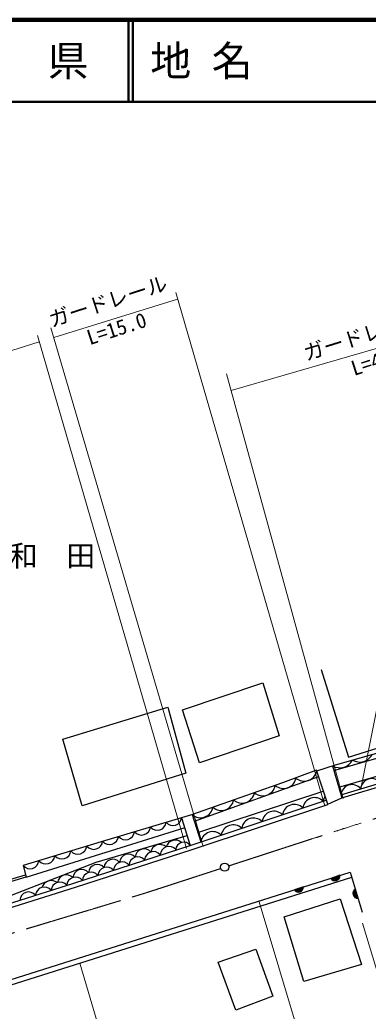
# Model space of a CAD drawing. Units: millimetres, scale not verified. Extents: x 40000 to 680000, y 20000 to 380000.
# Drawn here: x 354481 to 396954, y 259285 to 380000 of the extents above; entities that cross this region are included whole.
import ezdxf
from ezdxf.enums import TextEntityAlignment as Align

# ---------------------------------------------------------------- set-up
doc = ezdxf.new("R2010")
doc.units = ezdxf.units.MM
doc.header["$LTSCALE"] = 1000
doc.linetypes.add('CHAIN', pattern=[18.5, 12, -1.5, 3.5, -1.5])
for name, color, linetype, lineweight in [('M-BGD', 7, 'Continuous', 25), ('M-BMK', 2, 'CHAIN', 13), ('M-BMK-SRVR', 3, 'Continuous', 25), ('M-STR-HTXT', 7, 'Continuous', 13), ('M-STR-STRC', 7, 'Continuous', 25), ('M-TTL', 2, 'Continuous', 140), ('M-TTL-LINE', 7, 'Continuous', 50)]:
    doc.layers.add(name, color=color, linetype=linetype, lineweight=lineweight)
doc.layers.add('M-BMK-HTXT', color=7, linetype='Continuous')
doc.layers.add('M-TTL-TXT', color=7, linetype='Continuous')
doc.styles.add('ＭＳ ゴシック', font='')
doc.styles.get('ＭＳ ゴシック').set_extended_font_data('MS Gothic')

msp = doc.modelspace()

# ---------------------------------------------------------------- hatches: boundary and pattern name
at = {"layer": 'M-BGD'}
for points in [[(392399, 275450, 0.79803), (393493, 275827)], [(387960, 274063, 0.79803), (389054, 274440)], [(395397, 274136, 0.79803), (395716, 273023)]]:
    msp.add_hatch(color=256, dxfattribs=at).paths.add_polyline_path(points)

# ---------------------------------------------------------------- linework, layer by layer
for p, q in [((391221, 300874), (394548, 290233)), ((392777, 288602), (431697, 299704)), ((392950, 289268), (431735, 300339)), ((394548, 290233), (427529, 300399)), ((374336, 295963), (384098, 299271)), ((384098, 299271), (386084, 292820)), ((393357, 286572), (431592, 297550)), ((393635, 285631), (431572, 297127)), ((376404, 289511), (374336, 295963)), ((393747, 285243), (431550, 296673)), ((386084, 292820), (376404, 289511)), ((390664, 288631), (386515, 287104)), ((392020, 284484), (390664, 288631)), ((390681, 288556), (392950, 289268)), ((392615, 289163), (393747, 285243)), ((375759, 282415), (390945, 287865)), ((386515, 287104), (375419, 283194)), ((375262, 279467), (391832, 284965)), ((376174, 281028), (391481, 286086)), ((392020, 284484), (393747, 285243)), ((375479, 278967), (392049, 284465)), ((374193, 282831), (364410, 279921)), ((375419, 283194), (374193, 282831)), ((374193, 282831), (375262, 279467)), ((375500, 283223), (376558, 279897)), ((355259, 275613), (374659, 281643)), ((363774, 277409), (374879, 280693)), ((364410, 279921), (354874, 277016)), ((361048, 274876), (375262, 279467)), ((361265, 274375), (375479, 278967)), ((351757, 272744), (363774, 277409)), ((354874, 277016), (355259, 275613)), ((329233, 268111), (355182, 275893)), ((329629, 267988), (355251, 275645)), ((336907, 257948), (394770, 276218)), ((337104, 257339), (394968, 275609)), ((393493, 275827), (392399, 275450)), ((394770, 276218), (396206, 271321)), ((352049, 272044), (361048, 274876)), ((352266, 271543), (361265, 274375)), ((389054, 274440), (387960, 274063)), ((395716, 273023), (395397, 274136)), ((386705, 270760), (393554, 272959)), ((393554, 272959), (396130, 264982)), ((389093, 262909), (386705, 270760)), ((378679, 265265), (383240, 266825)), ((383240, 266825), (385321, 261106)), ((380800, 259426), (378679, 265265)), ((396130, 264982), (389093, 262909)), ((385321, 261106), (380800, 259426))]:
    msp.add_line(p, q, dxfattribs=at)
msp.add_lwpolyline([(359729, 292395), (372540, 296286), (374729, 288261), (362080, 284289)], close=True, dxfattribs=at)
for centre, radius, start, end in [((393492, 290657), 1733, 239.58911, 332.42356), ((395906, 291350), 1733, 239.58911, 332.42356), ((389165, 288828), 1541, 228.86417, 349.84921), ((386635, 287939), 1541, 228.86417, 349.84921), ((397380, 286260), 1346, 37.96447, 175.75731), ((384104, 287050), 1541, 228.86417, 349.84921), ((394977, 285532), 1346, 37.96447, 175.75731), ((379044, 285272), 1541, 228.86417, 349.84921), ((381574, 286161), 1541, 228.86417, 349.84921), ((390439, 283818), 1470, 45.42339, 171.42441), ((392924, 284646), 1470, 147.60681, 171.42441), ((376514, 284383), 1541, 228.86417, 349.84921), ((387953, 282990), 1470, 45.42339, 171.42441), ((373161, 282910), 1035, 217.49855, 355.63255), ((382982, 281334), 1470, 45.42339, 171.42441), ((385468, 282162), 1470, 45.42339, 171.42441), ((369305, 281836), 1103, 220.05312, 354.30194), ((371245, 282413), 1103, 220.05312, 354.30194), ((380497, 280506), 1470, 45.42339, 171.42441), ((365425, 280682), 1103, 220.05312, 354.30194), ((367365, 281259), 1103, 220.05312, 354.30194), ((373434, 278984), 1140, 47.39407, 164.47726), ((378012, 279678), 1470, 45.42339, 171.42441), ((361543, 279500), 1103, 220.05312, 354.30194), ((363484, 280092), 1103, 220.05312, 354.30194), ((369616, 277967), 1076, 40.15993, 176.48519), ((371566, 278432), 1151, 48.13625, 168.50887), ((372667, 278265), 1077, 40.00678, 175.93634), ((374473, 278872), 989, 37.03539, 174.34556), ((357660, 278317), 1103, 220.05312, 354.30194), ((359602, 278918), 1103, 220.05312, 354.30194), ((365822, 276711), 1076, 40.15993, 176.48519), ((367719, 277339), 1076, 40.15993, 176.48519), ((368874, 277009), 1077, 40.00678, 175.93634), ((370770, 277637), 1077, 40.00678, 175.93634), ((355718, 277726), 1103, 220.05312, 354.30194), ((362029, 275455), 1076, 40.15993, 176.48519), ((363926, 276083), 1076, 40.15993, 176.48519), ((365081, 275753), 1077, 40.00678, 175.93634), ((366977, 276381), 1077, 40.00678, 175.93634), ((360164, 274772), 1114, 44.59061, 172.05452), ((361276, 274525), 1077, 39.67366, 175.60321), ((363180, 275129), 1077, 39.67366, 175.60321), ((392903, 275763), 593, 211.8123, 6.17552), ((357463, 273323), 1077, 39.67366, 175.60321), ((358347, 273940), 1243, 54.84545, 161.79968), ((359370, 273924), 1077, 39.67366, 175.60321), ((388464, 274376), 593, 211.8123, 6.17552), ((395683, 273616), 593, 118.82095, 273.18417), ((355557, 272722), 1077, 39.67366, 175.60321)]:
    msp.add_arc(centre, radius, start, end, dxfattribs=at)
at = {"layer": 'M-BMK'}
for points, knots in [([(379926, 276962), (393364, 281335), (399537, 283346), (413604, 287644), (420310, 289692), (424001, 291074), (430790, 292827), (436567, 294318), (439838, 295020), (445678, 296239), (451904, 297539), (455430, 298076), (461694, 299173), (466826, 300072), (468456, 300347), (474845, 301401)], [0, 0, 0, 0, 1, 1, 1, 2, 2, 2, 3, 3, 3, 4, 4, 4, 5, 5, 5, 5]), ([(282726, 256770), (288688, 256721), (290331, 256689), (295196, 256917), (299408, 257114), (301768, 257268), (305960, 257717), (310199, 258171), (312574, 258469), (316771, 259212), (321214, 259998), (323666, 260633), (328058, 261669), (332627, 262747), (335168, 263436), (339689, 264704), (347201, 266812), (351370, 268130), (358845, 270369), (363136, 271655), (364484, 272059), (369827, 273679)], [0, 0, 0, 0, 1, 1, 1, 2, 2, 2, 3, 3, 3, 4, 4, 4, 5, 5, 5, 6, 6, 6, 7, 7, 7, 7])]:
    msp.add_open_spline(points, degree=3, knots=knots, dxfattribs=at)
msp.add_open_spline([(369827, 273679), (373249, 274790), (376259, 275769), (378974, 276652)], degree=3, dxfattribs=at)
at = {"layer": 'M-BMK-SRVR'}
msp.add_circle((379451, 276815), 500, dxfattribs=at)
at = {"layer": 'M-STR-HTXT'}
for p, q in [((391679, 284297), (373493, 346798)), ((358620, 341323), (373726, 345995)), ((380240, 334862), (417381, 345606)), ((376840, 279317), (358278, 342486)), ((329200, 332223), (356861, 340779)), ((374814, 279080), (356628, 341581)), ((393890, 285188), (379681, 336894)), ((383681, 272609), (396630, 229225)), ((396261, 269987), (408557, 229207))]:
    msp.add_line(p, q, dxfattribs=at)
at = {"layer": 'M-STR-STRC', "lineweight": 13}
for p, q in [((396038, 286359), (403761, 324970)), ((361806, 265138), (373878, 224247))]:
    msp.add_line(p, q, dxfattribs=at)
at = {"layer": 'M-TTL'}
msp.add_line((680000, 380000), (40000, 380000), dxfattribs=at)
at = {"layer": 'M-TTL-LINE'}
for p, q in [((367750, 380000), (367750, 370000)), ((368250, 380000), (368250, 370000)), ((40000, 370000), (680000, 370000))]:
    msp.add_line(p, q, dxfattribs=at)

# ---------------------------------------------------------------- texts
at = {"layer": 'M-BMK-HTXT', "style": 'ＭＳ ゴシック'}
msp.add_text('字\u3000上\u3000和\u3000田', height=2566, dxfattribs=at).set_placement((339158, 312672), align=Align.BOTTOM_LEFT)
at = {"layer": 'M-STR-HTXT', "style": 'ＭＳ ゴシック'}
for s, rotation, p in [('ガードレール', 17.918, (358542, 342027)), ('   L=15.0', 17.918, (359612, 338702)), ('ガードレール', 17.237, (389576, 337948)), ('   L=40.0', 17.918, (391835, 334957))]:
    msp.add_text(s, height=1833, rotation=rotation, dxfattribs=at).set_placement(p, align=Align.BOTTOM_LEFT)
at = {"layer": 'M-TTL-TXT', "style": 'ＭＳ ゴシック'}
msp.add_text('山\u3000口\u3000県', height=3666, dxfattribs=at).set_placement((350375, 375000), align=Align.MIDDLE_CENTER)
msp.add_text('地 名', height=3666, dxfattribs=at).set_placement((370380, 375000), align=Align.MIDDLE_LEFT)

doc.saveas('drawing.dxf')
